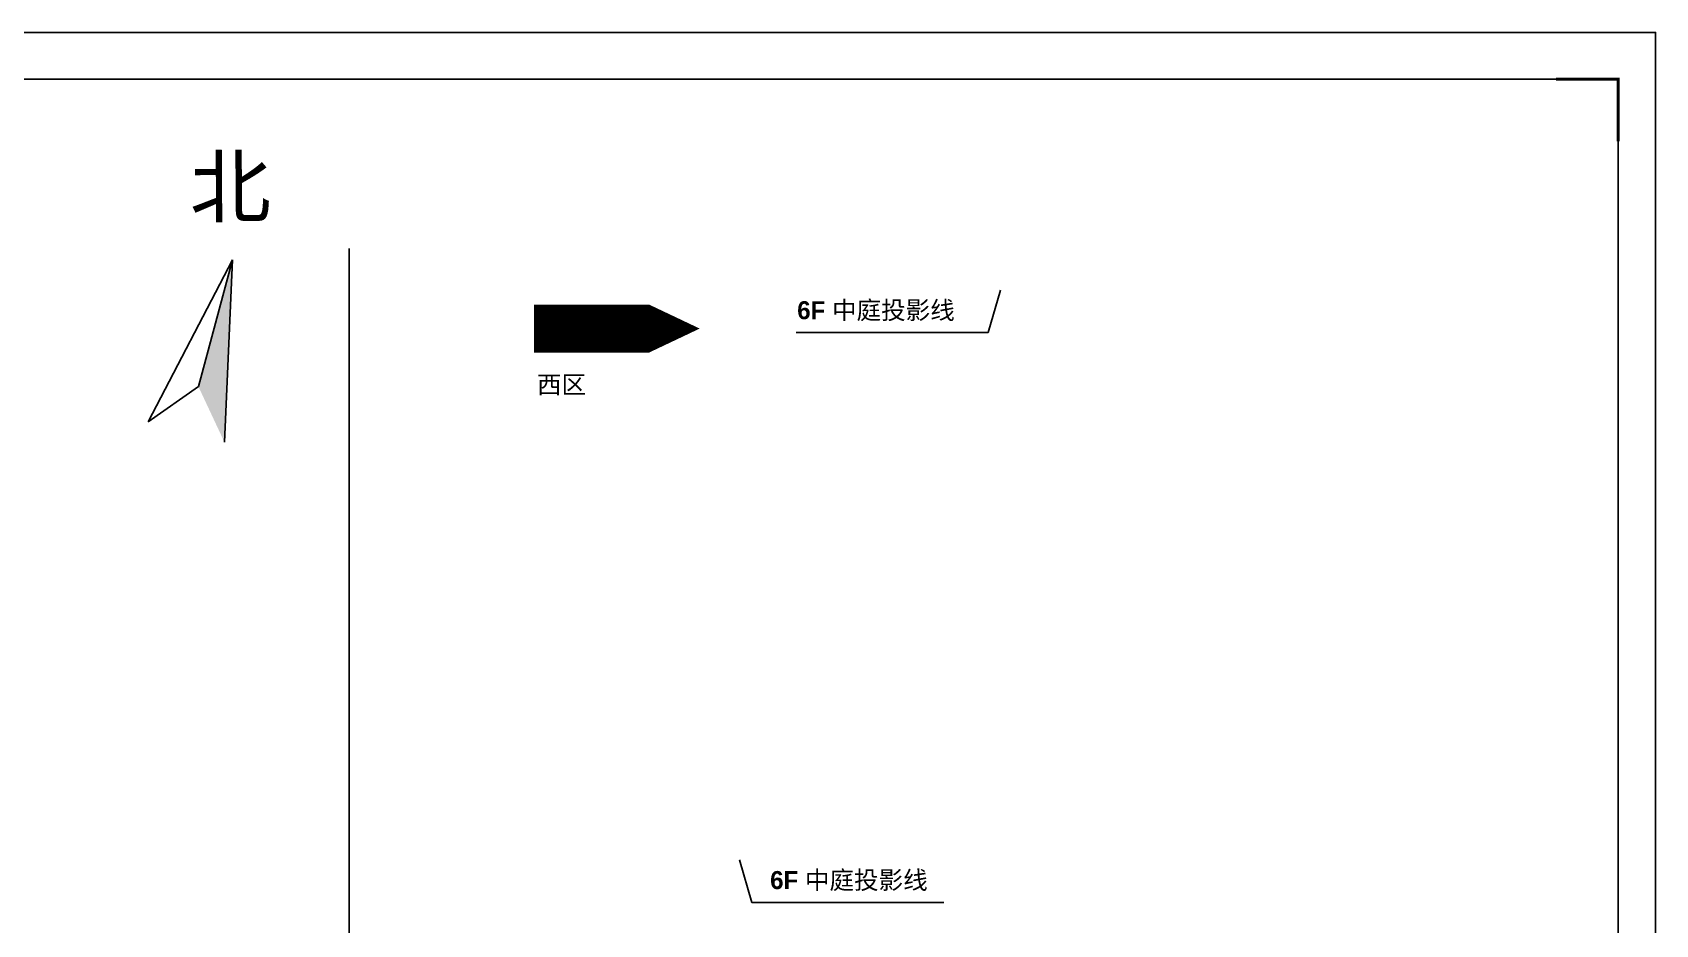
# Model space of a CAD drawing. Header units: inches. Extents: x -17552 to 18373, y -11473 to 13931.
# Drawn here: x -3945 to 18373, y 1673 to 13931 of the extents above; entities that cross this region are included whole.
import ezdxf

# ---------------------------------------------------------------- set-up
doc = ezdxf.new("R2010")
doc.units = ezdxf.units.IN
doc.header["$MEASUREMENT"] = 0
doc.styles.add('3F_2017.02$0$H1', font='swisscl.ttf')
doc.styles.get("Standard").update_dxf_attribs({"font": 'arial.ttf'})

msp = doc.modelspace()

# ---------------------------------------------------------------- hatches: boundary and pattern name
msp.add_hatch(color=256).paths.add_polyline_path([(-1663, 9064.8), (-1305.3, 8300.8), (-1196.6, 10805.5)])

# ---------------------------------------------------------------- linework, layer by layer
for p, q in [((410.4, 10964.1), (410.4, -5958.7)), ((-1196.6, 10805.5), (-2354.7, 8582)), ((-1663, 9064.8), (-1196.6, 10805.5)), ((-1196.6, 10805.5), (-1305.3, 8300.8)), ((9364.6, 10390.8), (9197.6, 9806.6)), ((9197.6, 9806.6), (6555.4, 9806.6)), ((5778.3, 2559.9), (5945.3, 1975.7)), ((5945.3, 1975.7), (8587.5, 1975.7))]:
    msp.add_line(p, q)
at = {"ltscale": 0.1}
msp.add_line((-2354.7, 8582), (-1663, 9064.8), dxfattribs=at)
for points in [[(-17552.2, -9762.4), (-17552.2, 13931), (16662.2, 13931)], [(16662.2, 13931), (18373, 13931), (18373, 12220.3)], [(16662.2, -11473.1), (18373, -11473.1), (18373, 12220.3)]]:
    msp.add_lwpolyline(points)
msp.add_lwpolyline([(-17039, 13289.5), (17859.7, 13289.5), (17859.7, -10831.6), (-17039, -10831.6)], close=True)
at = {"const_width": 42.8}
msp.add_lwpolyline([(17859.7, 12434.2), (17859.7, 13289.5), (17004.4, 13289.5)], dxfattribs=at)
at = {"color": 240, "true_color": 0xed1f24}
msp.add_lwpolyline([(2951.7, 9862.4, 660, 660, 0), (3836.4, 9862.4, 1320, 0, 0), (5229.8, 9862.4, 0, 0, 0)], format="xyseb", dxfattribs=at)

# ---------------------------------------------------------------- texts
at = {"style": '3F_2017.02$0$H1'}
msp.add_text('北', height=817.9, rotation=0.3594, dxfattribs=at).set_placement((-1779.6, 11399.4))
at = {"char_height": 247.5, "width": 4221.634, "attachment_point": 1}
for insert in [(6570.6, 10238.7), (6198.4, 2407.8)]:
    msp.add_mtext('{\\fDengXian|b1|i0|c134|p2;6F 中庭投影线}', dxfattribs=dict(at, insert=insert))
at = {"color": 240, "true_color": 0xed1f24, "insert": (2992.4, 9216.5), "char_height": 247.5, "width": 4221.634, "attachment_point": 1}
msp.add_mtext('{\\fDengXian|b1|i0|c134|p2;西区}', dxfattribs=at)

doc.saveas('drawing.dxf')
